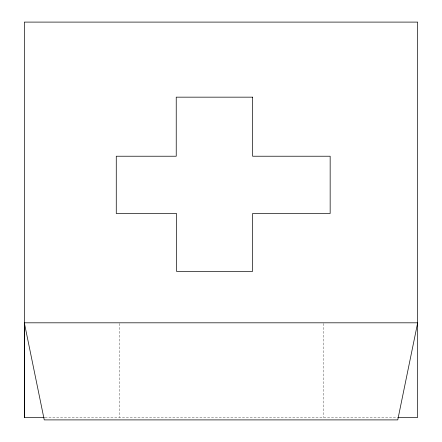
<?xml version="1.0" encoding="UTF-8"?>
<svg xmlns="http://www.w3.org/2000/svg" width="442" height="442" viewBox="0 0 442 442"><rect width="100%" height="100%" fill="white"/><g stroke="black" fill="none" stroke-linecap="round" stroke-linejoin="round"><path stroke-width="0.33" stroke-dasharray="2.21 1.66" d="M45.012 417.408L397.065 417.408M323.566 323.505L323.566 417.408M119.467 323.505L119.467 417.408"/><path stroke-width="0.66" d="M44.322 417.408L24.332 417.408L24.332 22.1L417.668 22.1L417.668 417.408L397.75 417.408M24.332 322.815L417.668 322.815L397.756 419.9L44.244 419.9L24.332 322.815L24.332 417.408M252.597 97.163L176.231 97.163L176.231 156.225L116.268 156.225L116.268 213.503L176.524 213.503L176.524 271.377L252.597 271.377L252.597 213.503L330.157 213.503L330.157 156.225L252.597 156.225L252.597 97.163"/></g></svg>
